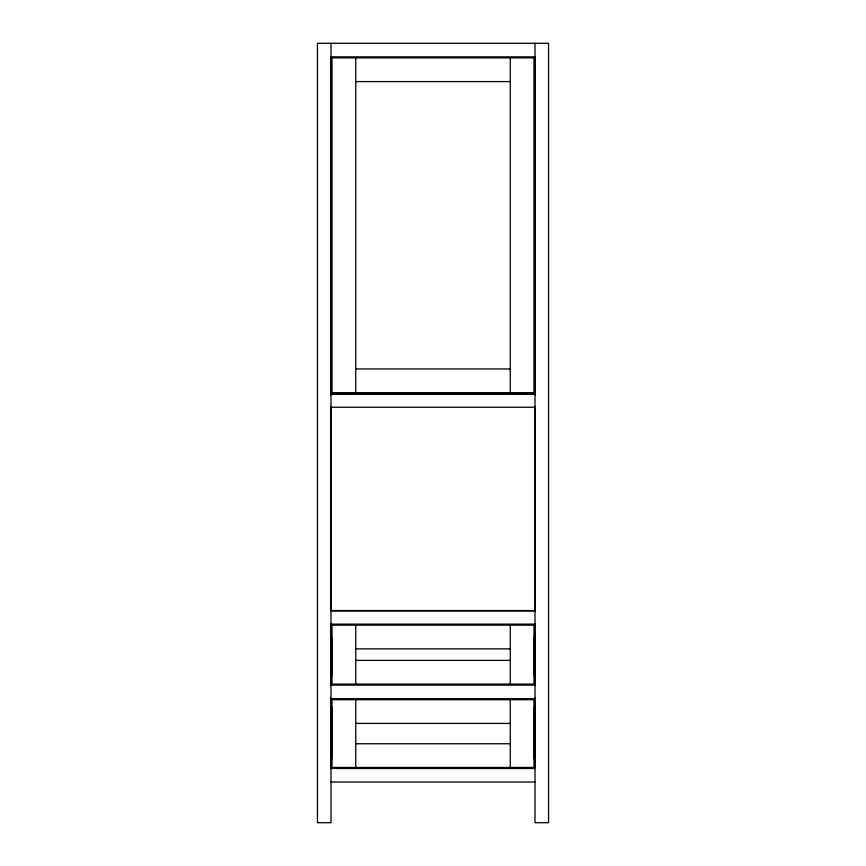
<?xml version="1.0" encoding="UTF-8"?>
<svg xmlns="http://www.w3.org/2000/svg" width="866" height="866" viewBox="0 0 866 866"><rect width="100%" height="100%" fill="white"/><g stroke="black" fill="none" stroke-linecap="round" stroke-linejoin="round"><path stroke-width="1.3" d="M330.996 56.853L535.004 56.853M355.742 81.588L510.258 81.588M355.742 368.948L510.258 368.948M330.996 393.694L535.004 393.694M330.66 394.03L535.34 394.03M330.996 407.247L535.004 407.247M330.996 610.562L535.004 610.562M330.66 610.909L535.34 610.909M330.996 624.126L535.004 624.126M355.742 648.861L510.258 648.861M355.742 660.379L510.258 660.379M330.996 685.114L535.004 685.114M330.996 698.678L535.004 698.678M355.742 723.413L510.258 723.413M355.742 743.742L510.258 743.742M330.996 768.478L535.004 768.478M330.996 782.03L535.004 782.03M535.34 56.82L535.34 394.907M535.34 407.085L535.34 611.288M535.34 623.455L535.34 685.666M535.34 697.834L535.34 768.153M535.004 43.3L535.004 822.7L548.557 822.7L548.557 43.3L317.443 43.3L317.443 822.7L330.996 822.7L330.996 43.3M534.322 637.344L534.322 675.632M534.322 707.143L534.322 758.995M510.258 57.87L510.258 392.677M510.258 625.144L510.258 684.108M510.258 699.696L510.258 767.46M355.742 57.87L355.742 392.677M355.742 625.144L355.742 684.108M355.742 699.696L355.742 767.46M331.678 637.344L331.678 675.632M331.678 707.143L331.678 758.995M330.66 56.82L330.66 394.907M330.66 407.085L330.66 611.288M330.66 623.455L330.66 685.666M330.66 697.834L330.66 768.153M533.986 57.87L332.014 57.87L332.014 392.677L533.986 392.677L533.986 57.87M533.986 625.144L332.014 625.144L332.014 684.108L533.986 684.108L533.986 625.144M533.986 699.696L332.014 699.696L332.014 767.46L533.986 767.46L533.986 699.696"/></g></svg>
